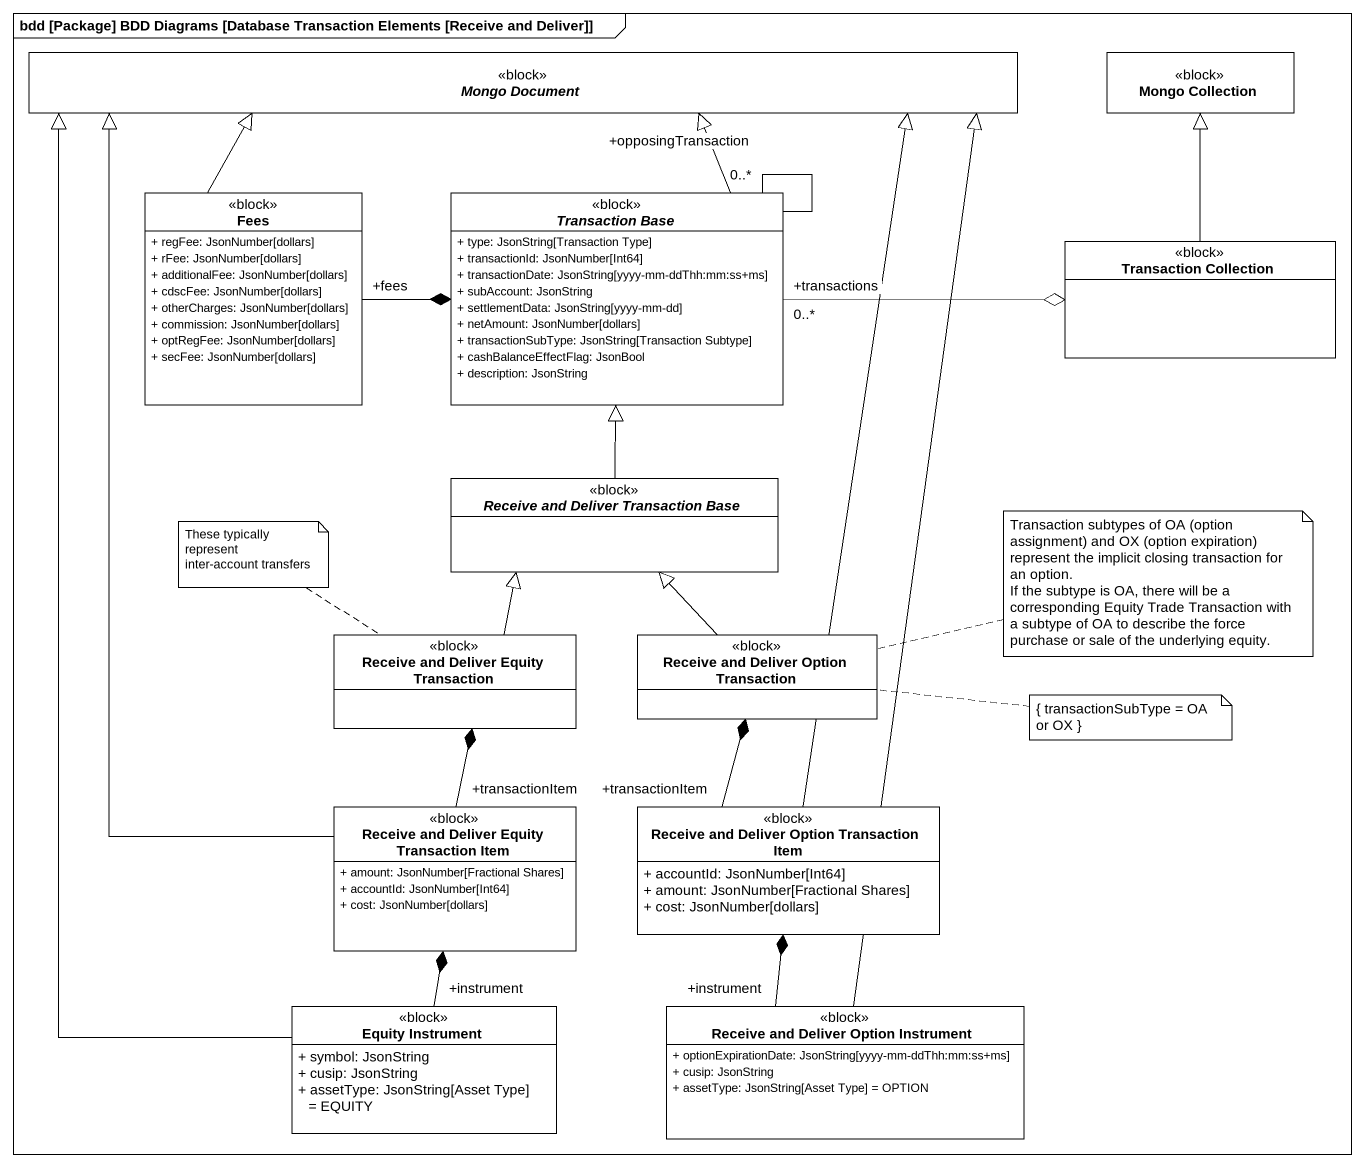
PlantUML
@startuml
mainframe bdd [Package] BDD Diagrams [Database Transaction Elements [Receive and Deliver]]
hide circle
hide empty members
skinparam classAttributeIconSize 0
abstract class "Mongo Document" as Mongo_Document <<block>>
class "Mongo Collection" as Mongo_Collection <<block>>
class Fees <<block>> {
  + regFee: JsonNumber[dollars]
  + rFee: JsonNumber[dollars]
  + additionalFee: JsonNumber[dollars]
  + cdscFee: JsonNumber[dollars]
  + otherCharges: JsonNumber[dollars]
  + commission: JsonNumber[dollars]
  + optRegFee: JsonNumber[dollars]
  + secFee: JsonNumber[dollars]
}
abstract class "Transaction Base" as Transaction_Base <<block>> {
  + type: JsonString[Transaction Type]
  + transactionId: JsonNumber[Int64]
  + transactionDate: JsonString[yyyy-mm-ddThh:mm:ss+ms]
  + subAccount: JsonString
  + settlementData: JsonString[yyyy-mm-dd]
  + netAmount: JsonNumber[dollars]
  + transactionSubType: JsonString[Transaction Subtype]
  + cashBalanceEffectFlag: JsonBool
  + description: JsonString
}
class "Transaction Collection" as Transaction_Collection <<block>>
abstract class "Receive and Deliver Transaction Base" as Receive_and_Deliver <<block>>
class "Receive and Deliver Equity Transaction" as Receive_and_Deliver_Equity <<block>>
class "Receive and Deliver Option Transaction" as Receive_and_Deliver_Option <<block>>
class "Receive and Deliver Equity Transaction Item" as Receive_and_Deliver_Equity_2 <<block>> {
  + amount: JsonNumber[Fractional Shares]
  + accountId: JsonNumber[Int64]
  + cost: JsonNumber[dollars]
}
class "Receive and Deliver Option Transaction Item" as Receive_and_Deliver_Option_2 <<block>> {
  + accountId: JsonNumber[Int64]
  + amount: JsonNumber[Fractional Shares]
  + cost: JsonNumber[dollars]
}
class "Equity Instrument" as Equity_Instrument <<block>> {
  + symbol: JsonString
  + cusip: JsonString
  + assetType: JsonString[Asset Type] = EQUITY
}
class "Receive and Deliver Option Instrument" as Receive_and_Deliver_Option_3 <<block>> {
  + optionExpirationDate: JsonString[yyyy-mm-ddThh:mm:ss+ms]
  + cusip: JsonString
  + assetType: JsonString[Asset Type] = OPTION
}
Fees -up-|> Mongo_Document
Fees "+fees" -right-* Transaction_Base
Transaction_Base -up-|> Mongo_Document
Transaction_Base -- "+opposingTransaction\n0..*" Transaction_Base
Transaction_Base "+transactions\n0..*" -right-o Transaction_Collection
Transaction_Collection -up-|> Mongo_Collection
Receive_and_Deliver -up-|> Transaction_Base
Receive_and_Deliver_Equity -up-|> Receive_and_Deliver
Receive_and_Deliver_Option -up-|> Receive_and_Deliver
Receive_and_Deliver_Equity_2 -up-|> Mongo_Document
Receive_and_Deliver_Equity_2 "+transactionItem" -up-* Receive_and_Deliver_Equity
Receive_and_Deliver_Option_2 -up-|> Mongo_Document
Receive_and_Deliver_Option_2 "+transactionItem" -up-* Receive_and_Deliver_Option
Equity_Instrument -up-|> Mongo_Document
Equity_Instrument "+instrument" -up-* Receive_and_Deliver_Equity_2
Receive_and_Deliver_Option_3 -up-|> Mongo_Document
Receive_and_Deliver_Option_3 "+instrument" -up-* Receive_and_Deliver_Option_2
note right of Receive_and_Deliver_Option
  Transaction subtypes of OA (option assignment) and OX (option expiration) represent the implicit closing transaction for an option.
  If the subtype is OA, there will be a corresponding Equity Trade Transaction with a subtype of OA to describe the force purchase or sale of the underlying equity.
end note
note top of Receive_and_Deliver_Equity : These typically represent inter-account transfers
note right of Receive_and_Deliver_Option : { transactionSubType = OA or OX }
@enduml
